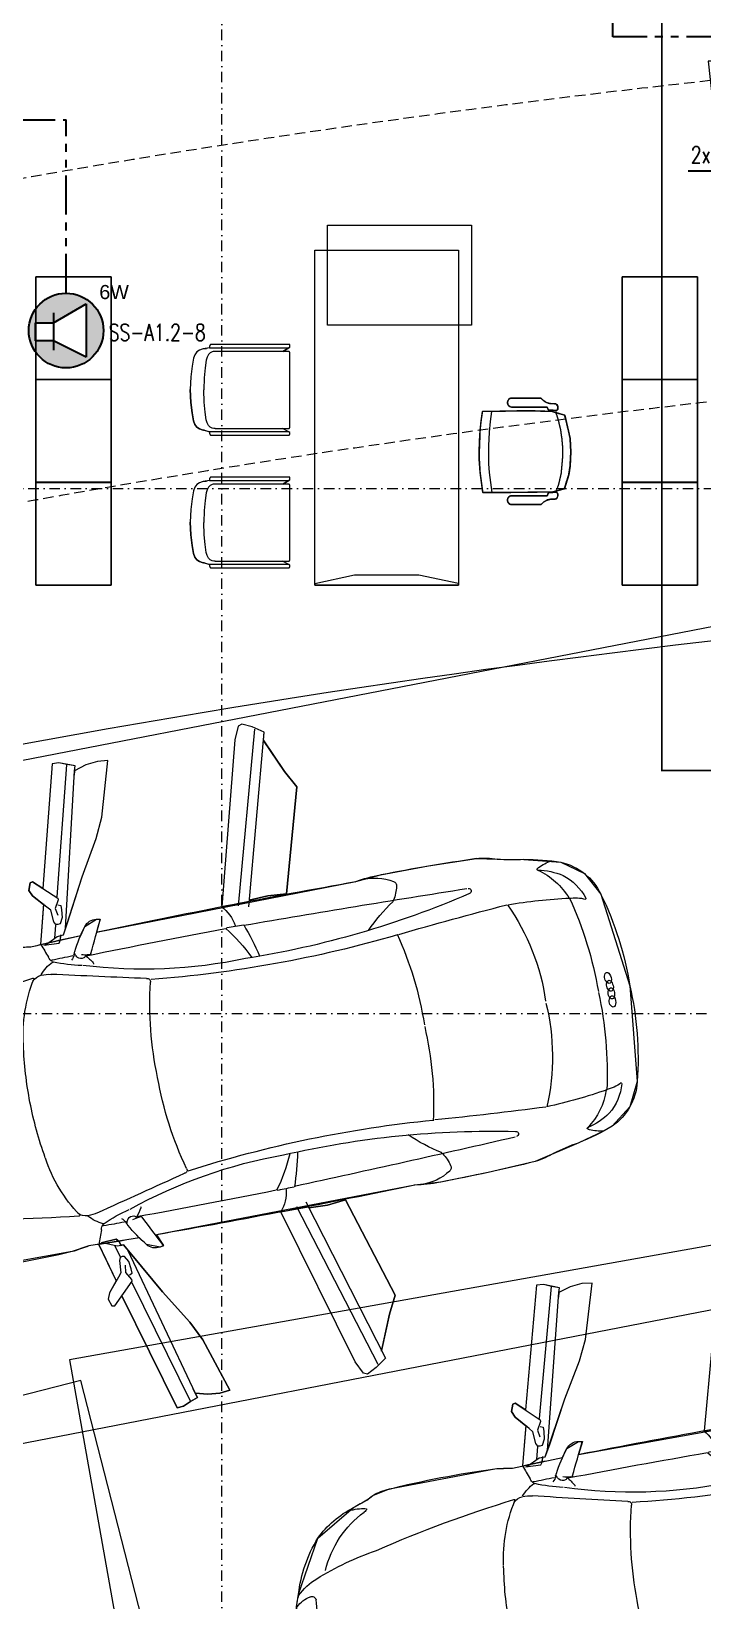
# Model space of a CAD drawing. Extents: x -1299 to 23780, y -3010 to 8106.
# Drawn here: x 9564 to 9964, y 1321 to 2258 of the extents above; entities that cross this region are included whole.
import ezdxf

# ---------------------------------------------------------------- set-up
doc = ezdxf.new("R2010")
doc.units = 0
doc.header["$LTSCALE"] = 25
doc.header["$MEASUREMENT"] = 0
for name, pattern in [('DASHDOT2', [0.5, 0.25, -0.125, 0, -0.125]), ('DOT2', [0.125, 0, -0.125]), ('HIDDEN', [0.375, 0.25, -0.125]), ('HIDDEN2', [4.7625, 3.175, -1.5875]), ('PHANTOM2', [1.25, 0.625, -0.125, 0.125, -0.125, 0.125, -0.125])]:
    doc.linetypes.add(name, pattern=pattern)
doc.layers.get('0').update_dxf_attribs({"color": 9, "lineweight": 9})
for name, color, linetype, lineweight in [('04', 9, 'Continuous', 9), ('05', 9, 'Continuous', 9), ('06D', 9, 'Continuous', 9), ('20', 9, 'DOT2', 9), ('21', 9, 'Continuous', 9), ('24', 9, 'DASHDOT2', 9), ('35', 9, 'Continuous', 9), ('40', 9, 'Continuous', 9), ('E-KABLO', 7, 'Continuous', 30), ('E-YANGIN', 7, 'Continuous', 30), ('E-YAZI', 7, 'Continuous', 30), ('Seslendirme', 7, 'Continuous', 30)]:
    doc.layers.add(name, color=color, linetype=linetype, lineweight=lineweight)
doc.styles.add('Arial', font='arial.ttf', dxfattribs={"height": 2.5})
doc.styles.add('ILGAZ', font='txttw.shx')

# ---------------------------------------------------------------- blocks, each defined once
blk = doc.blocks.new('Group-321-1')
at = {"lineweight": 0}
for p, q in [((384783.0404, 69371.037), (384783.0455, 69371.0295)), ((384784.4115, 69370.3332), (384784.4025, 69370.333))]:
    blk.add_line(p, q, dxfattribs=at)
blk.add_lwpolyline([(384781.5515, 69367.9843), (384781.749, 69367.6906), (384781.7549, 69367.6863), (384781.7923, 69367.6441), (384781.8263, 69367.6169), (384782.0711, 69367.4613), (384782.3403, 69367.353), (384782.3817, 69367.3414), (384782.4453, 69367.3332), (384782.7991, 69367.344), (384783.0363, 69367.4941), (384783.1021, 69367.5581), (384783.1403, 69367.5843), (384783.2058, 69367.6663), (384783.5053, 69368.2326), (384783.5403, 69368.3322), (384783.689, 69368.5997), (384783.7466, 69368.6084), (384783.8084, 69368.6626), (384783.8147, 69368.6844), (384783.7337, 69368.6844), (384784.4562, 69370.087), (384784.5363, 69370.2162), (384784.6671, 69370.4777), (384784.7897, 69370.7386), (384784.8195, 69370.8587), (384784.8615, 69371.012), (384784.9078, 69371.2302), (384784.8821, 69371.3838), (384784.7923, 69371.511), (384784.3139, 69371.8312), (384783.7777, 69372.0326), (384783.6197, 69372.0318), (384783.48, 69371.9631), (384783.4374, 69371.9222), (384783.3299, 69371.7988), (384783.1493, 69371.5806), (384783.0089, 69371.3289), (384782.8745, 69371.074), (384782.8143, 69370.9298), (384782.099, 69369.5315), (384782.0492, 69369.5901), (384782.0346, 69369.5732), (384782.0266, 69369.4913), (384782.053, 69369.4394), (384781.9224, 69369.1627), (384781.8618, 69369.0762), (384781.5727, 69368.4935), (384781.5478, 69368.4017), (384781.5488, 69368.3546), (384781.5351, 69368.2638), (384781.5515, 69367.9843)], close=True, dxfattribs=at)
for centre, radius, start, end in [((384784.32, 69371.0452), 1.2443, 132.46554, 142.72442), ((384783.7002, 69371.6914), 0.3498, 77.58661, 129.02756), ((384783.6803, 69371.6404), 0.3125, 79.03531, 114.67967), ((384783.3657, 69370.1215), 1.955, 60.96601, 77.834), ((384783.7203, 69371.8273), 0.2984, 161.30494, 177.7436), ((384783.624, 69371.4545), 0.4181, 82.50821, 117.47814), ((384783.7432, 69371.5713), 0.4025, 118.72004, 140.78477), ((384786.16, 69370.0997), 3.0479, 144.45126, 151.44152), ((384783.8912, 69371.7489), 0.2436, 127.28492, 150.48206), ((384783.1339, 69369.6371), 2.3005, 61.70075, 76.26458), ((384783.7369, 69371.9408), 0.00701, 14.30738, 65.78767), ((384782.5383, 69372.3373), 0.9575, 316.21857, 325.7418), ((384783.5084, 69371.8411), 0.0862, 181.34596, 189.63974), ((384783.4275, 69371.8281), 0.00442, 198.85042, 328.86273), ((384784.1759, 69371.7659), 0.0116, 115.48588, 202.83845), ((384784.1827, 69371.7527), 0.0264, 86.25131, 116.60003), ((384784.1802, 69371.7174), 0.0619, 44.04057, 86.06863), ((384783.4781, 69370.0639), 1.955, 47.82213, 64.69011), ((384783.6081, 69371.2726), 0.5525, 133.02369, 146.12278), ((384784.2048, 69371.7798), 0.0437, 204.93665, 291.60104), ((384784.219, 69371.7483), 0.0101, 111.92831, 196.76289), ((384784.245, 69371.7546), 0.0368, 193.51549, 249.2754), ((384784.2267, 69371.7313), 0.0287, 93.47089, 113.70035), ((384784.2157, 69371.751), 0.0129, 292.51497, 43.91301), ((384784.2218, 69371.692), 0.0681, 58.34095, 87.30825), ((384784.2513, 69371.7608), 0.045, 244.61072, 282.68217), ((384784.2665, 69371.7271), 0.0153, 157.39591, 204.46469), ((384784.264, 69371.7268), 0.0131, 105.23805, 152.09254), ((384784.2938, 69371.739), 0.045, 202.97395, 241.04541), ((384784.2396, 69371.7211), 0.0339, 22.28966, 58.16625), ((384784.2575, 69371.7317), 0.0153, 281.19144, 328.26022), ((384784.2684, 69371.7064), 0.0339, 67.48988, 103.36647), ((384784.2588, 69371.7295), 0.0131, 333.56358, 20.41807), ((384784.2924, 69371.7303), 0.0368, 236.38072, 292.14064), ((384784.2551, 69371.6749), 0.0681, 38.34788, 67.31518), ((384784.3065, 69371.7044), 0.0129, 81.74311, 193.14115), ((384784.3363, 69371.7123), 0.0437, 194.05509, 280.71948), ((384784.3025, 69371.7054), 0.0101, 288.89324, 13.72781), ((384784.2842, 69371.7018), 0.0287, 11.95578, 32.18524), ((384784.2999, 69371.6559), 0.0619, 39.58749, 81.61555), ((384784.3419, 69371.6807), 0.0116, 282.81768, 10.17024), ((384784.3272, 69371.6786), 0.0264, 9.05609, 39.40481), ((384793.5272, 69365.622), 11.9668, 150.13727, 152.89723), ((384783.2195, 69369.5931), 2.3005, 49.39154, 63.95538), ((384800.1056, 69364.1963), 18.1799, 156.13496, 158.24111), ((384783.405, 69370.2154), 1.343, 60.01739, 86.68797), ((384784.5586, 69371.2508), 0.3498, 356.62857, 48.06952), ((384865.0479, 69325.7189), 93.6961, 150.803073, 151.627747), ((384777.8715, 69372.8535), 5.6052, 330.89441, 345.16435), ((384783.2749, 69371.4236), 0.0159, 339.0039, 150.39832), ((384784.4941, 69371.4395), 0.2436, 335.17406, 358.37121), ((384784.7399, 69371.4259), 0.00701, 59.86846, 111.34875), ((384784.5288, 69371.2049), 0.3125, 10.97646, 46.62082), ((384783.5314, 69370.1506), 1.343, 38.96815, 65.63874), ((384781.8315, 69372.3216), 3.0479, 334.21461, 341.20486), ((384784.4106, 69371.0507), 0.4181, 8.17799, 43.14791), ((384784.436, 69371.2157), 0.4025, 344.87136, 6.93609), ((384783.6723, 69371.3777), 1.2443, 342.93171, 353.19059), ((384783.1168, 69370.8333), 0.3186, 120.97289, 155.47556), ((384782.9706, 69371.0742), 0.0369, 91.80001, 120.34392), ((384782.963, 69371.0791), 0.0326, 45.48642, 78.55436), ((384784.8286, 69371.1089), 0.00442, 156.7934, 286.8057), ((384784.7921, 69371.1821), 0.0862, 296.01639, 304.31017), ((384784.6574, 69371.3463), 0.2984, 307.91253, 324.35119), ((384783.7734, 69370.6126), 1.0105, 153.06948, 161.91859), ((384782.8486, 69370.9332), 0.2179, 28.76175, 50.98475), ((384784.1506, 69371.1377), 1.1104, 185.59299, 197.27063), ((384822.9409, 69349.5203), 45.4809, 151.91783, 153.89663), ((384776.6075, 69373.5829), 7.1236, 326.0794, 338.11644), ((384782.7341, 69368.9325), 2.0531, 60.68217, 76.50321), ((384768.9056, 69380.2116), 18.1799, 327.41502, 329.52117), ((384785.7608, 69370.6832), 0.9575, 159.91432, 169.43756), ((384784.272, 69370.9318), 0.5525, 339.53334, 352.63243), ((384788.9005, 69367.1922), 5.6052, 140.49177, 154.76171), ((384699.7855, 69410.5499), 93.6961, 334.028379, 334.853054), ((384773.8988, 69375.6976), 11.9668, 332.7589, 335.51885), ((384784.589, 69370.7491), 0.0159, 335.25781, 146.65222), ((384782.8801, 69368.8575), 2.0531, 49.15292, 64.97396), ((384790.2301, 69366.5903), 7.1236, 147.53968, 159.57673), ((384783.8462, 69371.294), 1.1104, 288.38549, 300.06314), ((384784.4389, 69370.1168), 0.2179, 74.67138, 96.89437), ((384784.2014, 69370.2765), 0.3186, 330.18057, 4.68324), ((384784.4908, 69370.2948), 0.0326, 47.10176, 80.1697), ((384784.4824, 69370.2982), 0.0369, 5.3122, 33.85612), ((384782.4965, 69369.975), 0.2388, 70.63493, 104.39061), ((384825.273, 69347.607), 48.3027, 152.0551, 152.17195), ((384782.4028, 69368.6925), 1.5636, 74.98539, 82.5895), ((384783.6393, 69370.6814), 1.0105, 323.73754, 332.58665), ((384821.1879, 69350.0129), 43.565, 152.47687, 153.59071), ((384780.1046, 69371.4451), 2.9727, 314.88555, 333.67662), ((384782.7293, 69369.2079), 0.9545, 86.6279, 100.51602), ((384782.5618, 69370.1533), 0.00585, 151.78048, 223.89891), ((384743.6698, 69390.211), 45.4809, 331.7595, 333.7383), ((384783.1066, 69369.0142), 0.9545, 25.14011, 39.02822), ((384782.8782, 69368.4484), 1.5636, 43.06662, 50.67073), ((384782.0988, 69369.5256), 0.08, 143.47187, 205.34832), ((384782.1495, 69369.4974), 0.1377, 137.16643, 146.60216), ((384967.4628, 69508.0027), 231.379, 216.741616, 216.794011), ((384678.7517, 69458.2208), 136.4506, 319.252602, 319.492588), ((384782.5149, 69369.582), 0.0186, 41.38587, 155.31615), ((384783.958, 69371.212), 2.1585, 228.54216, 243.72242), ((384786.4545, 69368.1856), 2.9727, 151.97951, 170.77058), ((384740.7557, 69390.9906), 48.3027, 333.48418, 333.60103), ((384795.1786, 69363.075), 14.5872, 154.13193, 155.3338), ((384782.9196, 69369.9112), 0.9868, 205.18196, 214.47771), ((384782.1667, 69369.4142), 0.0112, 312.85989, 34.81051), ((384783.9724, 69369.4292), 0.00585, 261.75721, 333.87565), ((384783.8657, 69369.2721), 0.2388, 21.26552, 55.0212), ((384791.1445, 69364.8055), 10.0957, 153.3898, 154.10666), ((384781.4441, 69369.9694), 0.9862, 309.91617, 319.86311), ((384782.1239, 69369.3634), 0.0209, 210.13375, 261.90105), ((384782.122, 69369.3451), 0.00941, 178.27039, 230.32072), ((384782.0852, 69369.2999), 0.0489, 5.77906, 50.98927), ((384782.1316, 69369.3958), 0.0541, 258.6932, 282.71565), ((384782.1321, 69369.3799), 0.0386, 287.17105, 347.53678), ((384781.9661, 69369.5433), 0.2494, 316.34844, 326.72021), ((384782.1506, 69369.3741), 0.0194, 352.1473, 47.07927), ((384782.2653, 69368.9144), 0.4843, 94.43281, 101.94441), ((384782.228, 69369.389), 0.00831, 38.23228, 92.03083), ((384745.0919, 69389.0738), 43.565, 332.06542, 333.17925), ((384784.0189, 69371.1807), 2.1585, 241.9337, 257.11397), ((384783.0277, 69368.3243), 1.3873, 142.81626, 147.17964), ((384781.8012, 69367.5574), 1.667, 81.88637, 84.9423), ((384782.0501, 69369.2603), 0.0543, 255.44862, 293.85951), ((384782.0653, 69369.2123), 0.00351, 147.65254, 275.80128), ((384782.3152, 69369.2019), 0.2415, 178.31118, 202.80165), ((384782.0803, 69369.2075), 0.00659, 121.6403, 166.77146), ((384782.2724, 69369.0259), 0.196, 137.86982, 155.43476), ((384787.0532, 69366.1374), 5.9654, 150.48594, 156.73647), ((384789.1281, 69366.4456), 7.5187, 159.68697, 166.35156), ((384782.0818, 69369.0554), 0.00481, 20.93843, 175.93169), ((384782.1584, 69369.074), 0.0723, 153.7582, 202.5543), ((384782.8576, 69369.5029), 0.8909, 210.02521, 235.56573), ((384916.0429, 69336.4165), 136.4506, 166.163538, 166.403525), ((384783.5356, 69369.0581), 0.0186, 330.33998, 84.27025), ((384783.6274, 69370.5018), 2.1511, 233.76937, 242.93532), ((384783.546, 69368.7124), 0.00831, 33.62529, 87.42384), ((384783.1387, 69368.4661), 0.4843, 23.71172, 31.22332), ((384783.8241, 69368.5896), 0.2494, 158.93592, 169.30769), ((384783.6023, 69368.6773), 0.0112, 90.84562, 172.79624), ((384788.1969, 69600.0219), 231.379, 268.862115, 268.914511), ((384783.6798, 69368.7118), 0.1377, 339.05397, 348.48969), ((384783.6345, 69370.4982), 2.1511, 242.7208, 251.88675), ((384784.4746, 69368.4138), 0.9862, 165.79302, 175.73995), ((384774.6241, 69373.2856), 10.0957, 331.54946, 332.26633), ((384783.5569, 69368.5444), 0.0489, 74.66686, 119.87707), ((384770.8666, 69375.5547), 14.5872, 330.32233, 331.52419), ((384783.5945, 69368.6292), 0.0386, 138.11935, 198.48507), ((384783.6078, 69368.6381), 0.0541, 202.94048, 226.96292), ((384783.5791, 69368.6408), 0.0194, 78.57685, 133.50883), ((384783.5722, 69368.6007), 0.00941, 255.33541, 307.38574), ((384783.5859, 69368.613), 0.0209, 223.75508, 275.52238), ((384783.5672, 69369.5788), 0.9868, 271.17841, 280.47417), ((384783.7323, 69368.6871), 0.08, 280.3078, 342.18425), ((384781.8971, 69368.3577), 0.3521, 155.6746, 172.82724), ((384783.2251, 69368.5368), 0.196, 330.22137, 347.7863), ((384783.4846, 69368.4866), 0.00659, 318.88467, 4.01582), ((384781.2507, 69368.3722), 0.2986, 356.60672, 5.66016), ((384777.1322, 69372.6032), 7.5187, 319.30457, 325.96916), ((384783.2716, 69369.2904), 0.8909, 250.0904, 275.63091), ((384783.3307, 69368.4723), 0.0723, 283.10183, 331.89793), ((384783.3602, 69368.3991), 0.00481, 309.72444, 104.7177), ((384783.3432, 69368.6743), 0.2415, 282.85447, 307.34495), ((384783.5452, 69368.4928), 0.0543, 191.79662, 230.20751), ((384783.4973, 69368.4773), 0.00351, 209.85485, 338.00359), ((384782.3066, 69367.2979), 1.667, 40.71383, 43.76976), ((384781.8007, 69368.141), 0.2809, 142.99801, 163.90702), ((384764.3472, 69370.8859), 17.3868, 351.32617, 351.63129), ((384781.6108, 69368.2877), 0.0411, 126.43126, 146.97652), ((384781.5894, 69368.3179), 0.00398, 74.79118, 133.78563), ((384781.5845, 69368.3135), 0.0102, 1.6376, 54.39629), ((384781.5006, 69368.3013), 0.0949, 358.81699, 7.38389), ((384782.2012, 69368.2894), 0.6058, 179.06594, 219.47978), ((384782.2148, 69368.7415), 1.3873, 338.47648, 342.83987), ((384782.1373, 69368.159), 0.6112, 170.0439, 196.59906), ((384783.574, 69367.6511), 1.8423, 162.01986, 174.32836), ((384778.0913, 69370.7376), 5.9654, 328.91966, 335.17019), ((384782.3166, 69368.2853), 0.8221, 201.47616, 226.33924), ((384782.1191, 69367.7954), 0.3803, 174.31047, 196.66974), ((384781.9405, 69367.6889), 0.1449, 160.42148, 200.18277), ((384781.8274, 69367.732), 0.0243, 63.76495, 169.99527), ((384784.0992, 69371.3805), 4.2739, 238.04892, 242.63411), ((384781.9367, 69367.8086), 0.2189, 213.43665, 228.87327), ((384781.8626, 69367.7093), 0.0958, 222.86726, 244.00748), ((384781.3493, 69368.793), 1.8423, 311.32776, 323.63627), ((384782.901, 69367.8424), 0.3521, 312.82889, 329.98153), ((384781.8298, 69367.649), 0.0272, 202.20177, 232.28434), ((384782.6953, 69368.7143), 1.3999, 231.62456, 243.52038), ((384781.9795, 69367.566), 0.00393, 106.148, 191.23563), ((384781.9926, 69367.569), 0.0174, 192.47252, 226.43384), ((384781.9842, 69367.5477), 0.0228, 79.74326, 104.67435), ((384782.0763, 69367.6572), 0.139, 226.48129, 253.24184), ((384781.9679, 69367.4673), 0.1048, 43.02745, 79.064), ((384784.0734, 69371.3937), 4.2739, 243.02202, 247.60721), ((384782.6682, 69368.0497), 0.6058, 266.17635, 306.59018), ((384782.7811, 69367.6377), 0.2809, 321.7491, 342.65812), ((384783.0862, 69367.4874), 0.0949, 118.27223, 126.83913), ((384795.1854, 69355.0563), 17.3868, 134.02483, 134.32996), ((384783.0473, 69367.5626), 0.0102, 71.25983, 124.01853), ((384783.0109, 69367.569), 0.0411, 338.6796, 359.22486), ((384783.048, 69367.5692), 0.00398, 351.87049, 50.86494), ((384783.2896, 69367.3257), 0.2986, 119.99597, 129.0494), ((384782.0325, 69367.5354), 0.00393, 108.00787, 193.0955), ((384782.0455, 69367.5388), 0.0174, 194.33239, 228.2937), ((384782.0378, 69367.5173), 0.0228, 81.60313, 106.53421), ((384782.1264, 69367.6297), 0.139, 228.34115, 255.10171), ((384782.043, 69367.5459), 0.0229, 252.85277, 277.47636), ((384782.0242, 69367.4364), 0.1048, 44.88731, 80.92386), ((384782.0223, 69367.5184), 0.0302, 24.43778, 42.48024), ((384782.0457, 69367.5282), 0.00493, 273.68219, 33.68219), ((384782.7254, 69368.6988), 1.3999, 242.13575, 254.03156), ((384782.0856, 69367.5071), 0.00493, 90.11407, 210.11407), ((384782.1019, 69367.5147), 0.0229, 206.3199, 230.94349), ((384782.0905, 69367.4822), 0.0302, 81.31602, 99.35848), ((384782.1758, 69367.6043), 0.139, 230.55442, 257.31497), ((384782.0967, 69367.5174), 0.0229, 254.71264, 279.33622), ((384782.0783, 69367.4086), 0.1048, 44.73227, 80.76882), ((384782.0769, 69367.4892), 0.0302, 26.29765, 44.3401), ((384782.0999, 69367.4998), 0.00493, 275.54206, 35.54205), ((384782.1404, 69367.4796), 0.00493, 91.97393, 211.97394), ((384782.1563, 69367.4877), 0.0229, 208.17977, 232.80335), ((384782.146, 69367.4549), 0.0302, 83.17589, 101.21835), ((384782.2273, 69367.5797), 0.139, 232.41428, 259.17484), ((384782.1491, 69367.4857), 0.0174, 257.36242, 291.32374), ((384782.1362, 69367.3809), 0.1048, 46.59213, 82.62868), ((384782.1361, 69367.4668), 0.0228, 19.12192, 44.053), ((384782.1539, 69367.4731), 0.00393, 292.56063, 17.64826), ((384782.1921, 69367.441), 0.0228, 20.98178, 45.91286), ((384782.5995, 69367.9217), 0.6112, 289.05706, 315.61223), ((384782.2044, 69367.4602), 0.0174, 259.22229, 293.1836), ((384782.2096, 69367.4478), 0.00393, 294.42049, 19.50812), ((384782.3323, 69367.4878), 0.1449, 285.47336, 325.23464), ((384782.3147, 69367.695), 0.3803, 288.98638, 311.34565), ((384782.4333, 69367.421), 0.0243, 315.66086, 61.89118), ((384782.3942, 69367.4364), 0.0958, 241.64864, 262.78887), ((384782.3644, 69367.3745), 0.0272, 253.37179, 283.45435), ((384782.4317, 69367.5545), 0.2189, 256.78285, 272.21947), ((384782.5977, 69368.1411), 0.8221, 259.31689, 284.17997)]:
    blk.add_arc(centre, radius, start, end, dxfattribs=at)
blk = doc.blocks.new('Group-322-1')
for p, q in [((384781.331, 69370.2105), (384781.2966, 69370.1597)), ((384781.5743, 69369.9737), (384781.331, 69370.2105)), ((384781.2703, 69370.0916), (384781.2557, 69370.0172)), ((384781.2966, 69370.1597), (384781.2703, 69370.0916)), ((384781.1991, 69370.0045), (384781.1619, 69369.9731)), ((384781.2352, 69370.0373), (384781.1991, 69370.0045)), ((384781.784, 69369.4706), (384781.1997, 69370.004)), ((384781.2557, 69370.0172), (384781.2352, 69370.0373)), ((384781.9623, 69369.3941), (384781.2557, 69370.0169)), ((384781.2557, 69370.0169), (384781.2754, 69369.9991)), ((384781.1619, 69369.9731), (384781.1407, 69369.9383)), ((384781.1407, 69369.9383), (384781.6919, 69369.4347)), ((384781.6545, 69369.8691), (384781.5743, 69369.9737)), ((384781.7823, 69369.6607), (384781.6545, 69369.8691)), ((384781.9441, 69369.4245), (384781.7823, 69369.6607)), ((384781.6228, 69369.4109), (384781.7921, 69369.4695)), ((384781.7921, 69369.4695), (384781.8013, 69369.4647)), ((384781.8013, 69369.4647), (384781.8317, 69369.4193)), ((384781.8241, 69369.4453), (384781.8377, 69369.4563)), ((384781.8377, 69369.4563), (384781.862, 69369.4435)), ((384781.862, 69369.4435), (384781.8993, 69369.4183)), ((384781.9863, 69369.3597), (384781.9441, 69369.4245)), ((384781.6183, 69369.395), (384781.6228, 69369.4109)), ((384781.6494, 69369.3621), (384781.6183, 69369.395)), ((384781.6889, 69369.3595), (384781.6494, 69369.3621)), ((384781.7937, 69369.3845), (384781.6889, 69369.3595)), ((384781.7664, 69369.3807), (384781.9464, 69369.2177)), ((384781.8226, 69369.3912), (384781.7937, 69369.3845)), ((384781.8894, 69369.3631), (384781.8226, 69369.3912)), ((384781.8317, 69369.4193), (384781.8727, 69369.4049)), ((384781.9084, 69369.3622), (384781.8894, 69369.3631)), ((384781.8993, 69369.4183), (384781.9205, 69369.3851)), ((384781.9175, 69369.372), (384781.9084, 69369.3622)), ((384781.9692, 69369.3081), (384781.9114, 69369.3606)), ((384781.9205, 69369.3851), (384781.9175, 69369.372)), ((384781.97, 69369.3257), (384781.9863, 69369.3597)), ((384781.9978, 69369.329), (384781.9767, 69369.3483)), ((384782.008, 69369.3088), (384781.9978, 69369.329)), ((384781.9625, 69369.2298), (384782.008, 69369.3088)), ((384781.9659, 69369.2362), (384781.97, 69369.3257))]:
    blk.add_line(p, q)
blk.add_lwpolyline([(384781.331, 69370.2105), (384781.5743, 69369.9737), (384781.6545, 69369.8691), (384781.7823, 69369.6607), (384781.9441, 69369.4245), (384781.9863, 69369.3597), (384781.9796, 69369.3457), (384781.9978, 69369.329), (384782.008, 69369.3088), (384781.9659, 69369.2362), (384781.9464, 69369.2177), (384781.7687, 69369.3785), (384781.6889, 69369.3595), (384781.6494, 69369.3621), (384781.6183, 69369.395), (384781.6228, 69369.4109), (384781.6919, 69369.4347), (384781.1407, 69369.9383), (384781.1619, 69369.9731), (384781.1991, 69370.0045), (384781.2352, 69370.0373), (384781.2557, 69370.0169), (384781.2703, 69370.0916), (384781.2966, 69370.1597)], close=True)
blk = doc.blocks.new('Group-323-1')
for p, q in [((384783.5713, 69368.4048), (384783.609, 69368.4878)), ((384783.609, 69368.4878), (384783.6313, 69368.4913)), ((384783.6313, 69368.4913), (384783.6593, 69368.4854)), ((384783.6449, 69368.4667), (384783.663, 69368.4998)), ((384783.663, 69368.4998), (384783.7403, 69368.5033)), ((384783.7049, 69368.5004), (384784.6228, 69368.2891)), ((384783.7403, 69368.5033), (384784.0265, 69368.5095)), ((384784.0265, 69368.5095), (384784.2703, 69368.527)), ((384784.2703, 69368.527), (384784.4021, 69368.5228)), ((384784.4021, 69368.5228), (384784.7363, 69368.4631)), ((384783.5745, 69368.4113), (384783.6449, 69368.4667)), ((384783.631, 69368.4558), (384783.7074, 69368.4395)), ((384783.7131, 69368.4511), (384783.7105, 69368.438)), ((384783.7105, 69368.438), (384783.7223, 69368.4231)), ((384783.7219, 69368.4612), (384783.7131, 69368.4511)), ((384783.7613, 69368.4632), (384783.7219, 69368.4612)), ((384783.7223, 69368.4231), (384783.784, 69368.3851)), ((384783.8035, 69368.4477), (384783.7613, 69368.4632)), ((384783.8016, 69368.4089), (384783.766, 69368.4339)), ((384783.8561, 69368.4106), (384783.8016, 69368.4089)), ((384783.8281, 69368.4354), (384783.8035, 69368.4477)), ((384783.8271, 69368.4179), (384783.8281, 69368.4354)), ((384783.8654, 69368.406), (384783.8561, 69368.4106)), ((384783.9165, 69368.2343), (384783.8654, 69368.406)), ((384783.871, 69368.4001), (384784.645, 69368.2361)), ((384784.715, 69368.4056), (384784.6751, 69368.3445)), ((384784.7363, 69368.4631), (384784.715, 69368.4056)), ((384783.8082, 69368.3333), (384783.5708, 69368.3847)), ((384783.784, 69368.3851), (384783.7954, 69368.3578)), ((384783.7954, 69368.3578), (384783.8361, 69368.258)), ((384784.626, 69368.1499), (384783.8955, 69368.3044)), ((384784.6751, 69368.3445), (384784.6231, 69368.2893)), ((384783.8361, 69368.258), (384783.8613, 69368.2275)), ((384783.8613, 69368.2275), (384783.9062, 69368.2214)), ((384783.9062, 69368.2214), (384783.9165, 69368.2343)), ((384784.6228, 69368.2891), (384784.5969, 69368.2948)), ((384784.6231, 69368.2893), (384784.6514, 69368.2844)), ((384784.6458, 69368.2359), (384784.642, 69368.1874)), ((384784.6514, 69368.2844), (384784.6458, 69368.2359)), ((384784.642, 69368.1874), (384784.626, 69368.1499))]:
    blk.add_line(p, q)
blk.add_lwpolyline([(384783.6295, 69368.491), (384783.6556, 69368.4862), (384783.663, 69368.4998), (384784.0265, 69368.5095), (384784.2703, 69368.527), (384784.4021, 69368.5228), (384784.7363, 69368.4631), (384784.715, 69368.4056), (384784.6751, 69368.3445), (384784.6228, 69368.2891), (384784.6514, 69368.2844), (384784.642, 69368.1874), (384784.626, 69368.1499), (384783.8955, 69368.3044), (384783.9165, 69368.2343), (384783.9062, 69368.2214), (384783.8613, 69368.2275), (384783.8361, 69368.258), (384783.8051, 69368.334), (384783.5708, 69368.3847)], close=True)
blk = doc.blocks.new('Group-324-1')
for p, q in [((384781.7031, 69371.0121), (384781.6524, 69370.9735)), ((384781.7733, 69371.0498), (384781.7031, 69371.0121)), ((384782.4941, 69370.2883), (384781.7252, 69371.016)), ((384782.5366, 69370.3335), (384781.7733, 69371.0498)), ((384781.8057, 69371.015), (384782.0321, 69370.9999)), ((384781.6524, 69370.9735), (384781.6499, 69370.9499)), ((384781.6499, 69370.9499), (384781.7011, 69370.8824)), ((384782.0321, 69370.9999), (384782.1497, 69371.0007)), ((384782.1497, 69371.0007), (384782.6141, 69370.5571)), ((384781.7011, 69370.8824), (384782.4371, 69370.2063)), ((384782.6141, 69370.5571), (384782.5545, 69370.4624)), ((384782.5545, 69370.4624), (384782.5076, 69370.3596))]:
    blk.add_line(p, q)
blk.add_lwpolyline([(384782.6141, 69370.5571), (384782.1497, 69371.0007), (384782.0321, 69370.9999), (384781.8107, 69371.0146), (384781.7733, 69371.0498), (384781.7031, 69371.0121), (384781.6524, 69370.9735), (384781.6499, 69370.9499), (384781.7011, 69370.8824), (384782.4371, 69370.2063), (384782.5131, 69370.3555), (384782.5079, 69370.3604), (384782.5545, 69370.4624)], close=True)
blk = doc.blocks.new('Group-325-1')
for p, q in [((384784.2699, 69369.7089), (384784.2277, 69369.6053)), ((384784.901, 69369.5901), (384784.2699, 69369.7089)), ((384784.1334, 69369.5156), (384785.1602, 69369.3127)), ((384784.2277, 69369.6053), (384784.1715, 69369.5072)), ((384784.9688, 69369.494), (384784.901, 69369.5901)), ((384784.1214, 69369.4547), (384785.1608, 69369.254)), ((384785.1131, 69369.3188), (384784.9688, 69369.494)), ((384785.0663, 69369.1565), (384784.0879, 69369.3606)), ((384785.1602, 69369.3127), (384785.1706, 69369.2337)), ((384785.1706, 69369.2337), (384785.1687, 69369.1701)), ((384785.151, 69369.1543), (384785.0663, 69369.1565)), ((384785.1687, 69369.1701), (384785.151, 69369.1543))]:
    blk.add_line(p, q)
blk.add_lwpolyline([(384784.2699, 69369.7089), (384784.901, 69369.5901), (384784.9688, 69369.494), (384785.1099, 69369.3227), (384785.1602, 69369.3127), (384785.1706, 69369.2337), (384785.1687, 69369.1701), (384785.151, 69369.1543), (384785.0663, 69369.1565), (384784.0879, 69369.3606), (384784.1366, 69369.4517), (384784.166, 69369.5091), (384784.1719, 69369.508), (384784.2277, 69369.6053)], close=True)
blk = doc.blocks.new('p-audi_arac')
at = {"layer": '06D', "lineweight": 0, "flags": 128}
blk.add_lwpolyline([(695.6, 0.8), (-4.4, 0.8), (-4.4, 400.8), (695.6, 400.8)], close=True, dxfattribs=at)
at = {"layer": '04', "xscale": 99.99999999999999, "yscale": 99.99999999999999, "zscale": 99.99999999999999, "rotation": 117.1763778173343}
for name in ['Group-321-1', 'Group-323-1', 'Group-325-1', 'Group-324-1', 'Group-322-1']:
    blk.add_blockref(name, (23745751.03, -31061967.79), dxfattribs=at)
blk = doc.blocks.new('Group-41-1')
for p, q in [((384804.5645, 69162.035), (384804.5645, 69161.585)), ((384805.1779, 69162.035), (384804.5645, 69162.035)), ((384805.1779, 69161.585), (384805.1779, 69162.035)), ((384804.5645, 69161.585), (384805.1779, 69161.585))]:
    blk.add_line(p, q)
at = {"flags": 128}
blk.add_lwpolyline([(384804.5645, 69162.035), (384805.1779, 69162.035), (384805.1779, 69161.585), (384804.5645, 69161.585)], close=True, dxfattribs=at)
blk = doc.blocks.new('Group-42-1')
at = {"layer": '05', "color": 7}
for p in [(-1.2267, 0), (-0.6133, 0), (0, 0)]:
    blk.add_blockref('Group-41-1', p, dxfattribs=at)
blk = doc.blocks.new('Group-32-1')
for p, q in [((384804.5516, 69159.371), (384804.573, 69159.3356)), ((384804.5731, 69159.3699), (384804.573, 69159.3694)), ((384804.573, 69159.3694), (384804.573, 69159.3689)), ((384804.573, 69159.3689), (384804.573, 69158.9239)), ((384804.5732, 69159.3709), (384804.5731, 69159.3704)), ((384804.5731, 69159.3704), (384804.5731, 69159.3699)), ((384804.5733, 69159.3713), (384804.5732, 69159.3709)), ((384804.5735, 69159.3718), (384804.5733, 69159.3713)), ((384804.5736, 69159.3723), (384804.5735, 69159.3718)), ((384804.5738, 69159.3727), (384804.5736, 69159.3723)), ((384804.574, 69159.3732), (384804.5738, 69159.3727)), ((384804.5742, 69159.3736), (384804.574, 69159.3732)), ((384804.5745, 69159.374), (384804.5742, 69159.3736)), ((384804.5747, 69159.3745), (384804.5745, 69159.374)), ((384804.575, 69159.3749), (384804.5747, 69159.3745)), ((384804.5753, 69159.3752), (384804.575, 69159.3749)), ((384804.5756, 69159.3756), (384804.5753, 69159.3752)), ((384804.576, 69159.376), (384804.5756, 69159.3756)), ((384804.5763, 69159.3763), (384804.576, 69159.376)), ((384804.5767, 69159.3766), (384804.5763, 69159.3763)), ((384804.5771, 69159.3769), (384804.5767, 69159.3766)), ((384804.5775, 69159.3772), (384804.5771, 69159.3769)), ((384804.5779, 69159.3775), (384804.5775, 69159.3772)), ((384804.5783, 69159.3777), (384804.5779, 69159.3775)), ((384804.5788, 69159.3779), (384804.5783, 69159.3777)), ((384804.5792, 69159.3781), (384804.5788, 69159.3779)), ((384804.5797, 69159.3783), (384804.5792, 69159.3781)), ((384804.5801, 69159.3785), (384804.5797, 69159.3783)), ((384804.5806, 69159.3786), (384804.5801, 69159.3785)), ((384804.5811, 69159.3787), (384804.5806, 69159.3786)), ((384804.5816, 69159.3788), (384804.5811, 69159.3787)), ((384804.5821, 69159.3789), (384804.5816, 69159.3788)), ((384804.5825, 69159.3789), (384804.5821, 69159.3789)), ((384804.583, 69159.3789), (384804.5825, 69159.3789)), ((384805.023, 69159.3789), (384804.583, 69159.3789)), ((384805.0235, 69159.3789), (384805.023, 69159.3789)), ((384805.024, 69159.3789), (384805.0235, 69159.3789)), ((384805.0245, 69159.3788), (384805.024, 69159.3789)), ((384805.0249, 69159.3787), (384805.0245, 69159.3788)), ((384805.0254, 69159.3786), (384805.0249, 69159.3787)), ((384805.0259, 69159.3785), (384805.0254, 69159.3786)), ((384805.0264, 69159.3783), (384805.0259, 69159.3785)), ((384805.0268, 69159.3781), (384805.0264, 69159.3783)), ((384805.0273, 69159.3779), (384805.0268, 69159.3781)), ((384805.0277, 69159.3777), (384805.0273, 69159.3779)), ((384805.0281, 69159.3775), (384805.0277, 69159.3777)), ((384805.0285, 69159.3772), (384805.0281, 69159.3775)), ((384805.029, 69159.3769), (384805.0285, 69159.3772)), ((384805.0293, 69159.3766), (384805.029, 69159.3769)), ((384805.0297, 69159.3763), (384805.0293, 69159.3766)), ((384805.0301, 69159.376), (384805.0297, 69159.3763)), ((384805.0304, 69159.3756), (384805.0301, 69159.376)), ((384805.0307, 69159.3752), (384805.0304, 69159.3756)), ((384805.031, 69159.3749), (384805.0307, 69159.3752)), ((384805.0313, 69159.3745), (384805.031, 69159.3749)), ((384805.0316, 69159.374), (384805.0313, 69159.3745)), ((384805.0318, 69159.3736), (384805.0316, 69159.374)), ((384805.032, 69159.3732), (384805.0318, 69159.3736)), ((384805.0322, 69159.3727), (384805.032, 69159.3732)), ((384805.0324, 69159.3723), (384805.0322, 69159.3727)), ((384805.0326, 69159.3718), (384805.0324, 69159.3723)), ((384805.0327, 69159.3713), (384805.0326, 69159.3718)), ((384805.0328, 69159.3709), (384805.0327, 69159.3713)), ((384805.0329, 69159.3704), (384805.0328, 69159.3709)), ((384805.0329, 69159.3699), (384805.0329, 69159.3704)), ((384805.033, 69159.3694), (384805.0329, 69159.3699)), ((384805.0521, 69159.3725), (384805.033, 69159.3345)), ((384805.033, 69159.3689), (384805.033, 69159.3694)), ((384805.033, 69158.9322), (384805.033, 69159.3689)), ((384805.033, 69158.9322), (384805.033, 69158.9322)), ((384804.5516, 69158.8992), (384804.558, 69158.8616)), ((384805.0524, 69158.8992), (384805.0423, 69158.8616))]:
    blk.add_line(p, q)
at = {"flags": 128}
for points in [[(384804.5309, 69158.9092), (384804.5309, 69158.9087), (384804.531, 69158.9082), (384804.531, 69158.9077), (384804.5311, 69158.9072), (384804.5312, 69158.9068), (384804.5314, 69158.9063), (384804.5315, 69158.9058), (384804.5317, 69158.9054), (384804.5319, 69158.9049), (384804.5321, 69158.9045), (384804.5324, 69158.904), (384804.5326, 69158.9036), (384804.5329, 69158.9032), (384804.5332, 69158.9028), (384804.5335, 69158.9025), (384804.5339, 69158.9021), (384804.5342, 69158.9018), (384804.5346, 69158.9015), (384804.535, 69158.9012), (384804.5354, 69158.9009), (384804.5358, 69158.9006), (384804.5362, 69158.9004), (384804.5367, 69158.9001), (384804.5371, 69158.8999), (384804.5376, 69158.8998), (384804.538, 69158.8996), (384804.5385, 69158.8995), (384804.539, 69158.8994), (384804.5395, 69158.8993), (384804.54, 69158.8992), (384804.5404, 69158.8992), (384804.5409, 69158.8992), (384804.5516, 69158.8992), (384804.5516, 69159.3689), (384804.5516, 69159.3694), (384804.5516, 69159.3699), (384804.5515, 69159.3704), (384804.5515, 69159.3709), (384804.5513, 69159.3713), (384804.5512, 69159.3718), (384804.5511, 69159.3723), (384804.5509, 69159.3727), (384804.5507, 69159.3732), (384804.5505, 69159.3736), (384804.5502, 69159.374), (384804.55, 69159.3745), (384804.5497, 69159.3749), (384804.5494, 69159.3752), (384804.5491, 69159.3756), (384804.5487, 69159.376), (384804.5484, 69159.3763), (384804.548, 69159.3766), (384804.5476, 69159.3769), (384804.5472, 69159.3772), (384804.5468, 69159.3775), (384804.5464, 69159.3777), (384804.5459, 69159.3779), (384804.5455, 69159.3781), (384804.545, 69159.3783), (384804.5445, 69159.3785), (384804.5441, 69159.3786), (384804.5436, 69159.3787), (384804.5431, 69159.3788), (384804.5426, 69159.3789), (384804.5421, 69159.3789), (384804.5416, 69159.3789), (384804.5359, 69159.3789), (384804.5357, 69159.3789), (384804.5354, 69159.3789), (384804.5352, 69159.3788), (384804.535, 69159.3788), (384804.5347, 69159.3788), (384804.5345, 69159.3787), (384804.5343, 69159.3786), (384804.534, 69159.3785), (384804.5338, 69159.3784), (384804.5336, 69159.3783), (384804.5334, 69159.3782), (384804.5332, 69159.3781), (384804.533, 69159.3779), (384804.5328, 69159.3778), (384804.5326, 69159.3776), (384804.5324, 69159.3774), (384804.5322, 69159.3773), (384804.5321, 69159.3771), (384804.5319, 69159.3769), (384804.5318, 69159.3767), (384804.5316, 69159.3765), (384804.5315, 69159.3763), (384804.5314, 69159.376), (384804.5313, 69159.3758), (384804.5312, 69159.3756), (384804.5312, 69159.3754), (384804.5311, 69159.3751), (384804.531, 69159.3749), (384804.531, 69159.3746), (384804.531, 69159.3744), (384804.5309, 69159.3741), (384804.5309, 69159.3739), (384804.5309, 69158.9092)], [(384805.0521, 69158.8992), (384805.0628, 69158.8992), (384805.0633, 69158.8992), (384805.0638, 69158.8992), (384805.0642, 69158.8993), (384805.0647, 69158.8994), (384805.0652, 69158.8995), (384805.0657, 69158.8996), (384805.0661, 69158.8998), (384805.0666, 69158.8999), (384805.0671, 69158.9001), (384805.0675, 69158.9004), (384805.0679, 69158.9006), (384805.0683, 69158.9009), (384805.0687, 69158.9012), (384805.0691, 69158.9015), (384805.0695, 69158.9018), (384805.0698, 69158.9021), (384805.0702, 69158.9025), (384805.0705, 69158.9028), (384805.0708, 69158.9032), (384805.0711, 69158.9036), (384805.0714, 69158.904), (384805.0716, 69158.9045), (384805.0718, 69158.9049), (384805.072, 69158.9054), (384805.0722, 69158.9058), (384805.0723, 69158.9063), (384805.0725, 69158.9068), (384805.0726, 69158.9072), (384805.0727, 69158.9077), (384805.0727, 69158.9082), (384805.0728, 69158.9087), (384805.0728, 69158.9092), (384805.0728, 69159.3689), (384805.0728, 69159.3694), (384805.0727, 69159.3699), (384805.0727, 69159.3704), (384805.0726, 69159.3709), (384805.0725, 69159.3713), (384805.0723, 69159.3718), (384805.0722, 69159.3723), (384805.072, 69159.3727), (384805.0718, 69159.3732), (384805.0716, 69159.3736), (384805.0714, 69159.374), (384805.0711, 69159.3745), (384805.0708, 69159.3749), (384805.0705, 69159.3752), (384805.0702, 69159.3756), (384805.0698, 69159.376), (384805.0695, 69159.3763), (384805.0691, 69159.3766), (384805.0687, 69159.3769), (384805.0683, 69159.3772), (384805.0679, 69159.3775), (384805.0675, 69159.3777), (384805.0671, 69159.3779), (384805.0666, 69159.3781), (384805.0661, 69159.3783), (384805.0657, 69159.3785), (384805.0652, 69159.3786), (384805.0647, 69159.3787), (384805.0642, 69159.3788), (384805.0638, 69159.3789), (384805.0633, 69159.3789), (384805.0628, 69159.3789), (384805.0621, 69159.3789), (384805.0616, 69159.3789), (384805.0611, 69159.3789), (384805.0606, 69159.3788), (384805.0601, 69159.3787), (384805.0596, 69159.3786), (384805.0592, 69159.3785), (384805.0587, 69159.3783), (384805.0582, 69159.3781), (384805.0578, 69159.3779), (384805.0574, 69159.3777), (384805.0569, 69159.3775), (384805.0565, 69159.3772), (384805.0561, 69159.3769), (384805.0557, 69159.3766), (384805.0554, 69159.3763), (384805.055, 69159.376), (384805.0547, 69159.3756), (384805.0543, 69159.3752), (384805.054, 69159.3749), (384805.0538, 69159.3745), (384805.0535, 69159.374), (384805.0533, 69159.3736), (384805.053, 69159.3732), (384805.0528, 69159.3727), (384805.0527, 69159.3723), (384805.0525, 69159.3718), (384805.0524, 69159.3713), (384805.0523, 69159.3709), (384805.0522, 69159.3704), (384805.0521, 69159.3699), (384805.0521, 69159.3694), (384805.0521, 69159.3689), (384805.0521, 69158.8992)]]:
    blk.add_lwpolyline(points, close=True, dxfattribs=at)
for points in [[(384804.5309, 69158.9092, 0.414214), (384804.5409, 69158.8992), (384804.5516, 69158.8992), (384804.5516, 69159.3689, 0.414214), (384804.5416, 69159.3789), (384804.5359, 69159.3789, 0.414214), (384804.5309, 69159.3739)], [(384805.0521, 69158.8992), (384805.0628, 69158.8992, 0.414214), (384805.0728, 69158.9092), (384805.0728, 69159.3689, 0.414214), (384805.0628, 69159.3789), (384805.0621, 69159.3789, 0.414214), (384805.0521, 69159.3689)]]:
    blk.add_lwpolyline(points, format="xyb", close=True, dxfattribs=at)
blk.add_lwpolyline([(384805.033, 69158.9322), (384805.033, 69159.3689, 0.414214), (384805.023, 69159.3789), (384804.583, 69159.3789, 0.414214), (384804.573, 69159.3689), (384804.573, 69158.9239), (384804.5738, 69158.9202)], format="xyb", dxfattribs=at)
for points in [[(384804.573, 69158.9322), (384804.573, 69158.9239), (384804.5752, 69158.9142), (384804.5804, 69158.903), (384804.5903, 69158.8926), (384804.6064, 69158.8839), (384804.6258, 69158.8783), (384804.6716, 69158.8721), (384804.7307, 69158.8665), (384804.803, 69158.8644)], [(384805.033, 69158.9322), (384805.033, 69158.9239), (384805.0308, 69158.9142), (384805.0256, 69158.903), (384805.0157, 69158.8926), (384804.9996, 69158.8839), (384804.9803, 69158.8783), (384804.9344, 69158.8721), (384804.8753, 69158.8665), (384804.803, 69158.8644)], [(384804.5569, 69158.8806), (384804.5569, 69158.8686), (384804.5592, 69158.8546), (384804.5647, 69158.8386), (384804.5752, 69158.8236), (384804.5922, 69158.8111), (384804.6127, 69158.8031), (384804.6612, 69158.7941), (384804.7237, 69158.7861), (384804.8002, 69158.7831)], [(384805.0434, 69158.8658), (384805.0434, 69158.8686), (384805.0412, 69158.8546), (384805.0357, 69158.8386), (384805.0252, 69158.8236), (384805.0082, 69158.8111), (384804.9877, 69158.8031), (384804.9392, 69158.7941), (384804.8767, 69158.7861), (384804.8002, 69158.7831)]]:
    blk.add_lwpolyline(points, dxfattribs=at)
at = {"layer": '40'}
blk.add_lwpolyline([(384805.023, 69159.3789), (384804.583, 69159.3789, 0.414214), (384804.573, 69159.3689), (384804.573, 69159.3366), (384804.573, 69159.3356), (384804.5516, 69159.371), (384804.551, 69159.3725, 0.309775), (384804.5416, 69159.3789), (384804.5359, 69159.3789, 0.413784), (384804.5309, 69159.3739), (384804.5309, 69158.9092, 0.414214), (384804.5409, 69158.8992), (384804.5516, 69158.8992), (384804.5569, 69158.8686), (384804.5592, 69158.8546), (384804.5647, 69158.8386), (384804.5752, 69158.8236), (384804.5922, 69158.8111), (384804.6127, 69158.8031), (384804.6612, 69158.7941), (384804.7237, 69158.7861), (384804.8002, 69158.7831), (384804.8384, 69158.7846), (384804.8767, 69158.7861), (384804.9392, 69158.7941), (384804.9877, 69158.8031), (384805.0082, 69158.8111), (384805.0252, 69158.8236), (384805.0357, 69158.8386), (384805.0412, 69158.8546), (384805.0473, 69158.8804), (384805.0524, 69158.8992), (384805.0628, 69158.8992, 0.414214), (384805.0728, 69158.9092), (384805.0728, 69159.3689, 0.781144), (384805.0521, 69159.3725), (384805.033, 69159.3345), (384805.033, 69159.3689, 0.407263), (384805.0232, 69159.3789)], format="xyb", close=True, dxfattribs=at)
blk = doc.blocks.new('Group-258-1')
at = {"linetype": 'Continuous'}
for p, q in [((384800.0983, 69164.505), (384800.0936, 69164.5084)), ((384800.71, 69164.505), (384800.7146, 69164.5084)), ((384800.2257, 69164.3995), (384800.1668, 69164.4084)), ((384800.2892, 69164.3936), (384800.2257, 69164.3995)), ((384800.3717, 69164.3904), (384800.2892, 69164.3936)), ((384800.4137, 69164.389), (384800.3717, 69164.3904)), ((384800.4502, 69164.389), (384800.4137, 69164.389)), ((384800.4792, 69164.3908), (384800.4502, 69164.389)), ((384800.5299, 69164.394), (384800.4792, 69164.3908)), ((384800.5895, 69164.4019), (384800.5299, 69164.394)), ((384800.6491, 69164.4097), (384800.5895, 69164.4019))]:
    blk.add_line(p, q, dxfattribs=at)
at = {"linetype": 'Continuous', "flags": 128}
for points in [[(384800.0862, 69164.6997), (384800.0862, 69164.6409), (384800.0862, 69164.6409)], [(384800.722, 69164.6997), (384800.722, 69164.6409), (384800.722, 69164.6409)], [(384800.0862, 69164.6409), (384800.0862, 69164.5259), (384800.0862, 69164.6409)], [(384800.1395, 69164.5259), (384800.1395, 69164.6409), (384800.1395, 69164.6409)], [(384800.6687, 69164.5259), (384800.6687, 69164.6409), (384800.6687, 69164.6409)], [(384800.722, 69164.6409), (384800.722, 69164.5259), (384800.722, 69164.6409)], [(384800.0862, 69164.5259), (384800.0862, 69164.5259), (384800.087, 69164.52)], [(384800.0862, 69164.5259), (384800.087, 69164.52), (384800.087, 69164.52)], [(384800.087, 69164.52), (384800.087, 69164.52), (384800.0892, 69164.5143)], [(384800.087, 69164.52), (384800.0892, 69164.5143), (384800.0892, 69164.5143)], [(384800.0892, 69164.5143), (384800.0892, 69164.5143), (384800.0929, 69164.5094)], [(384800.0892, 69164.5143), (384800.0936, 69164.5084), (384800.0929, 69164.5094)], [(384800.0977, 69164.5054), (384800.0977, 69164.5054), (384800.1034, 69164.5026)], [(384800.0977, 69164.5054), (384800.1034, 69164.5026), (384800.1034, 69164.5026)], [(384800.1034, 69164.5026), (384800.1034, 69164.5026), (384800.1096, 69164.5011)], [(384800.1034, 69164.5026), (384800.1096, 69164.5011), (384800.1096, 69164.5011)], [(384800.1096, 69164.5011), (384800.1096, 69164.5011), (384800.1161, 69164.5011)], [(384800.1096, 69164.5011), (384800.1161, 69164.5011), (384800.1161, 69164.5011)], [(384800.1161, 69164.5011), (384800.1161, 69164.5011), (384800.1223, 69164.5026)], [(384800.1161, 69164.5011), (384800.1223, 69164.5026), (384800.1223, 69164.5026)], [(384800.1223, 69164.5026), (384800.1223, 69164.5026), (384800.128, 69164.5054)], [(384800.1223, 69164.5026), (384800.128, 69164.5054), (384800.128, 69164.5054)], [(384800.128, 69164.5054), (384800.128, 69164.5054), (384800.1328, 69164.5094)], [(384800.128, 69164.5054), (384800.1328, 69164.5094), (384800.1328, 69164.5094)], [(384800.1328, 69164.5094), (384800.1328, 69164.5094), (384800.1365, 69164.5143)], [(384800.1328, 69164.5094), (384800.1365, 69164.5143), (384800.1365, 69164.5143)], [(384800.1365, 69164.5143), (384800.1365, 69164.5143), (384800.1387, 69164.52)], [(384800.1365, 69164.5143), (384800.1387, 69164.52), (384800.1387, 69164.52)], [(384800.1387, 69164.52), (384800.1387, 69164.52), (384800.1395, 69164.5259)], [(384800.1387, 69164.52), (384800.1395, 69164.5259), (384800.1395, 69164.5259)], [(384800.6695, 69164.52), (384800.6695, 69164.52), (384800.6687, 69164.5259)], [(384800.6695, 69164.52), (384800.6687, 69164.5259), (384800.6687, 69164.5259)], [(384800.6718, 69164.5143), (384800.6718, 69164.5143), (384800.6695, 69164.52)], [(384800.6718, 69164.5143), (384800.6695, 69164.52), (384800.6695, 69164.52)], [(384800.6754, 69164.5094), (384800.6754, 69164.5094), (384800.6718, 69164.5143)], [(384800.6754, 69164.5094), (384800.6718, 69164.5143), (384800.6718, 69164.5143)], [(384800.6802, 69164.5054), (384800.6802, 69164.5054), (384800.6754, 69164.5094)], [(384800.6802, 69164.5054), (384800.6754, 69164.5094), (384800.6754, 69164.5094)], [(384800.6859, 69164.5026), (384800.6859, 69164.5026), (384800.6802, 69164.5054)], [(384800.6859, 69164.5026), (384800.6802, 69164.5054), (384800.6802, 69164.5054)], [(384800.6922, 69164.5011), (384800.6922, 69164.5011), (384800.6859, 69164.5026)], [(384800.6922, 69164.5011), (384800.6859, 69164.5026), (384800.6859, 69164.5026)], [(384800.6986, 69164.5011), (384800.6986, 69164.5011), (384800.6922, 69164.5011)], [(384800.6986, 69164.5011), (384800.6922, 69164.5011), (384800.6922, 69164.5011)], [(384800.7048, 69164.5026), (384800.7048, 69164.5026), (384800.6986, 69164.5011)], [(384800.7048, 69164.5026), (384800.6986, 69164.5011), (384800.6986, 69164.5011)], [(384800.7105, 69164.5054), (384800.7105, 69164.5054), (384800.7048, 69164.5026)], [(384800.7105, 69164.5054), (384800.7048, 69164.5026), (384800.7048, 69164.5026)], [(384800.719, 69164.5143), (384800.7146, 69164.5084), (384800.7153, 69164.5094)], [(384800.719, 69164.5143), (384800.719, 69164.5143), (384800.7153, 69164.5094)], [(384800.7213, 69164.52), (384800.7213, 69164.52), (384800.719, 69164.5143)], [(384800.7213, 69164.52), (384800.719, 69164.5143), (384800.719, 69164.5143)], [(384800.722, 69164.5259), (384800.722, 69164.5259), (384800.7213, 69164.52)], [(384800.722, 69164.5259), (384800.7213, 69164.52), (384800.7213, 69164.52)]]:
    blk.add_lwpolyline(points, close=True, dxfattribs=at)
at = {"linetype": 'Continuous'}
for points in [[(384800.1886, 69164.8426), (384800.1775, 69164.8055), (384800.1663, 69164.7685)], [(384800.2312, 69164.8536), (384800.2099, 69164.8481), (384800.1886, 69164.8426)], [(384800.3272, 69164.8751), (384800.2792, 69164.8644), (384800.2312, 69164.8536)], [(384800.3841, 69164.8318), (384800.3546, 69164.8291), (384800.3252, 69164.8264)], [(384800.4074, 69164.8792), (384800.3673, 69164.8772), (384800.3272, 69164.8751)], [(384800.4307, 69164.8318), (384800.4074, 69164.8318), (384800.3841, 69164.8318)], [(384800.4932, 69164.8746), (384800.4503, 69164.8769), (384800.4074, 69164.8792)], [(384800.4872, 69164.8271), (384800.4589, 69164.8295), (384800.4307, 69164.8318)], [(384800.5432, 69164.8666), (384800.5182, 69164.8706), (384800.4932, 69164.8746)], [(384800.6271, 69164.8405), (384800.5851, 69164.8535), (384800.5432, 69164.8666)], [(384800.6454, 69164.7717), (384800.6363, 69164.8061), (384800.6271, 69164.8405)], [(384800.0854, 69164.7011), (384800.1126, 69164.7212), (384800.1182, 69164.7571)], [(384800.1182, 69164.7571), (384800.1184, 69164.788), (384800.1261, 69164.8013), (384800.1481, 69164.8026)], [(384800.158, 69164.7461), (384800.1488, 69164.7423), (384800.1395, 69164.7385)], [(384800.1395, 69164.7385), (384800.1395, 69164.6897), (384800.1395, 69164.6409)], [(384800.1481, 69164.8026), (384800.1523, 69164.8031), (384800.1616, 69164.7937)], [(384800.1585, 69164.7715), (384800.1583, 69164.7588), (384800.158, 69164.7461)], [(384800.1616, 69164.7937), (384800.1601, 69164.7826), (384800.1585, 69164.7715)], [(384800.1663, 69164.7685), (384800.1639, 69164.6975), (384800.1616, 69164.6266)], [(384800.2113, 69164.8039), (384800.1911, 69164.7972), (384800.1708, 69164.7905)], [(384800.2746, 69164.8191), (384800.2429, 69164.8115), (384800.2113, 69164.8039)], [(384800.3252, 69164.8264), (384800.2999, 69164.8227), (384800.2746, 69164.8191)], [(384800.5356, 69164.8225), (384800.5114, 69164.8248), (384800.4872, 69164.8271)], [(384800.5919, 69164.8096), (384800.5638, 69164.8161), (384800.5356, 69164.8225)], [(384800.637, 69164.7924), (384800.6046, 69164.8075), (384800.5919, 69164.8096)], [(384800.6491, 69164.4746), (384800.6472, 69164.6232), (384800.6454, 69164.7717)], [(384800.6601, 69164.8026), (384800.656, 69164.8031), (384800.6466, 69164.7937)], [(384800.6466, 69164.7937), (384800.6482, 69164.7826), (384800.6497, 69164.7715)], [(384800.6497, 69164.7715), (384800.65, 69164.7588), (384800.6502, 69164.7461)], [(384800.6502, 69164.7461), (384800.6595, 69164.7423), (384800.6687, 69164.7385)], [(384800.69, 69164.7571), (384800.6898, 69164.788), (384800.6822, 69164.8013), (384800.6601, 69164.8026)], [(384800.6687, 69164.7385), (384800.6687, 69164.6897), (384800.6687, 69164.6409)], [(384800.7229, 69164.7011), (384800.6957, 69164.7212), (384800.69, 69164.7571)], [(384800.1616, 69164.6266), (384800.1642, 69164.4892), (384800.1668, 69164.3518)], [(384800.6491, 69164.3531), (384800.6491, 69164.4138), (384800.6491, 69164.4746)], [(384800.1668, 69164.3518), (384800.2302, 69164.3409), (384800.278, 69164.3374)], [(384800.278, 69164.3374), (384800.3427, 69164.3349), (384800.4074, 69164.3324)], [(384800.4074, 69164.3324), (384800.4288, 69164.3324), (384800.4502, 69164.3324)], [(384800.4502, 69164.3324), (384800.4901, 69164.3349), (384800.5299, 69164.3374)], [(384800.5299, 69164.3374), (384800.5895, 69164.3452), (384800.6491, 69164.3531)]]:
    blk.add_open_spline(points, degree=2, dxfattribs=at)
at = {"layer": '40'}
blk.add_lwpolyline([(384800.6491, 69164.3531), (384800.5895, 69164.3452), (384800.5299, 69164.3374), (384800.4502, 69164.3324), (384800.4074, 69164.3324), (384800.3427, 69164.3349), (384800.278, 69164.3374), (384800.2222, 69164.3433), (384800.1668, 69164.3518), (384800.1642, 69164.4892), (384800.1616, 69164.6266), (384800.1639, 69164.6975), (384800.1663, 69164.7685), (384800.1732, 69164.7913), (384800.1886, 69164.8426), (384800.3272, 69164.8751), (384800.4074, 69164.8792), (384800.4932, 69164.8746), (384800.5432, 69164.8666), (384800.6271, 69164.8405), (384800.6454, 69164.7717), (384800.6472, 69164.6232), (384800.6491, 69164.4746), (384800.6491, 69164.4097)], close=True, dxfattribs=at)
for points in [[(384800.1395, 69164.7385), (384800.158, 69164.7461), (384800.1583, 69164.7588), (384800.1585, 69164.7715), (384800.1616, 69164.7937), (384800.1481, 69164.8026, 0.293897), (384800.1206, 69164.7899), (384800.1182, 69164.7571, -0.205), (384800.0854, 69164.7011), (384800.0862, 69164.6997), (384800.0862, 69164.5259, 0.937941), (384800.1395, 69164.5259)], [(384800.6687, 69164.7385), (384800.6502, 69164.7461), (384800.65, 69164.7588), (384800.6497, 69164.7715), (384800.6466, 69164.7937), (384800.6601, 69164.8026, -0.293897), (384800.6877, 69164.7899), (384800.69, 69164.7571, 0.205), (384800.7229, 69164.7011), (384800.722, 69164.6997), (384800.722, 69164.5259, -0.937941), (384800.6687, 69164.5259)]]:
    blk.add_lwpolyline(points, format="xyb", close=True, dxfattribs=at)
blk = doc.blocks.new('p-ma-audi')
for p, q in [((-7.57, 155.19), (-7.57, 200)), ((-85.7, 155.19), (-7.57, 155.19))]:
    blk.add_line(p, q)
at = {"flags": 128}
for points in [[(-7.57, 200), (-7.57, 214.96), (-93.45, 214.96), (-93.45, 155.19), (-85.7, 155.19)], [(-85.7, 0.04), (-85.7, 0.94), (-61.93, 5.88), (-23.62, 5.88), (0, 0.73), (0, 0), (-85.67, 0)]]:
    blk.add_lwpolyline(points, dxfattribs=at)
for points in [[(-85.7, 200), (-85.7, 0), (0, 0), (0, 200), (-85.7, 200)], [(-85.7, 200), (-85.7, 0), (0, 0), (0, 200)]]:
    blk.add_lwpolyline(points, close=True, dxfattribs=at)
blk = doc.blocks.new('ep_pc')
at = {"layer": 'Seslendirme'}
h = blk.add_hatch(color=3, dxfattribs=at)
h.paths.add_polyline_path([(-42.3, 0, 1), (42.3, 0, 1)])
h.paths.add_polyline_path([(22.8, 30.4), (22.8, -30), (-14.4, -11.6), (-34.7, -11.6), (-34.7, 8.6), (-14.4, 8.6)], flags=16)
at = {"layer": 'Seslendirme', "color": 3}
for p, q in [((-14.4, 8.6), (22.8, 30.4)), ((-14.4, 20.2), (-14.4, -22.1)), ((22.8, 30.4, 1200), (22.8, -30, 1200)), ((-34.7, 8.6), (-14.4, 8.6)), ((-34.7, -11.6), (-34.7, 8.6)), ((-14.4, -11.6), (-34.7, -11.6)), ((22.8, -30), (-14.4, -11.6))]:
    blk.add_line(p, q, dxfattribs=at)
blk.add_circle((0, 0), 42.3, dxfattribs=at)
at = {"color": 3, "insert": (37.6, 51.6), "char_height": 16, "attachment_point": 1, "style": 'Arial'}
blk.add_mtext_dynamic_manual_height_columns('6W', width=27.142, gutter_width=12.5, heights=[0], dxfattribs=at)

msp = doc.modelspace()

# ---------------------------------------------------------------- linework, layer by layer
at = {"layer": '20', "linetype": 'HIDDEN', "lineweight": 0}
for points in [[(7497.5, 1433.22, -0.101512), (9968.66, 2228.47, -0.101512)], [(7129.5, 979.76, -0.152644), (10705.5, 2076.19, -0.10573)]]:
    msp.add_lwpolyline(points, format="xyb", dxfattribs=at)
at = {"layer": '21', "linetype": 'DASHDOT2'}
for points in [[(9677.23, 287.1), (9677.23, 2538.75)], [(6835.48, 1671.62), (10934.42, 1671.62)]]:
    msp.add_lwpolyline(points, dxfattribs=at)
at = {"layer": '21', "linetype": 'HIDDEN2', "ltscale": 0.1, "const_width": 1}
msp.add_lwpolyline([(9939.87, 2271.8), (10517.49, 2271.8), (10517.49, 1816.58), (9939.87, 1816.58)], close=True, dxfattribs=at)
at = {"layer": '24'}
msp.add_lwpolyline([(6827.5, 1985), (11027.5, 1985)], dxfattribs=at)
at = {"layer": '35'}
msp.add_lwpolyline([(7909.5, 2803), (8525.5, 2803), (8525.5, 2363), (10472.5, 2363), (10472.5, 2240), (9967.4, 2240), (10004.84, 1897.89, 0.099521), (7703.07, 1167.17)], format="xyb", dxfattribs=at)
at = {"layer": 'E-KABLO', "color": 6, "linetype": 'PHANTOM2', "ltscale": 1.5}
for p, q in [((9910.66, 2254.68), (9910.66, 2355.5)), ((10165.41, 2254.68), (9910.66, 2254.68))]:
    msp.add_line(p, q, dxfattribs=at)
at = {"layer": 'E-KABLO', "color": 5, "linetype": 'PHANTOM2', "ltscale": 1.5}
for p in [(8898.13, 2205.16), (9584.25, 2101.61)]:
    msp.add_line(p, (9584.25, 2205.16), dxfattribs=at)
at = {"layer": 'E-YANGIN'}
msp.add_line((9955.62, 2174.67), (10109.28, 2174.67), dxfattribs=at)

# ---------------------------------------------------------------- block references
at = {"xscale": 0.5269084435782805, "yscale": 0.5269084435782805, "zscale": 0.5269084435782805}
msp.add_blockref('ep_pc', (9584.25, 2079.3), dxfattribs=at)
at = {"layer": '04', "xscale": -1}
for p, rotation in [((10056.95, 1511.06), 10.97905675578669), ((10341.32, 1192.39), 10.10380511193408), ((9688.26, 1063.14), 14.37872857701507)]:
    msp.add_blockref('p-audi_arac', p, dxfattribs=dict(at, rotation=rotation))
at = {"layer": '05', "color": 7, "xscale": -1}
msp.add_blockref('p-ma-audi', (9732.79, 1927.3), dxfattribs=at)
at = {"layer": '05', "color": 7, "xscale": 100, "yscale": 100, "zscale": 100, "rotation": 270}
for p in [(-6906592.33, 38482445.14), (-6906242.33, 38482445.14)]:
    msp.add_blockref('Group-42-1', p, dxfattribs=at)
at = {"layer": '05', "color": 7, "extrusion": (0, 0, -1), "xscale": -100, "yscale": 100, "zscale": -100, "rotation": 90}
for name, p in [('Group-32-1', (6906220.01, 38482524.1)), ('Group-258-1', (6906602.43, 38482047.56)), ('Group-32-1', (6906220.01, 38482444.92))]:
    msp.add_blockref(name, p, dxfattribs=at)

# ---------------------------------------------------------------- texts
at = {"layer": 'E-YAZI', "color": 3, "style": 'ILGAZ', "width": 0.75}
for s, p in [('2x1,5 LIHCH-Fe180/PH90', (9957.1, 2179.23)), ('SS-A1.2-8', (9609.7, 2073.18))]:
    msp.add_text(s, height=10, dxfattribs=at).set_placement(p)

doc.saveas('drawing.dxf')
